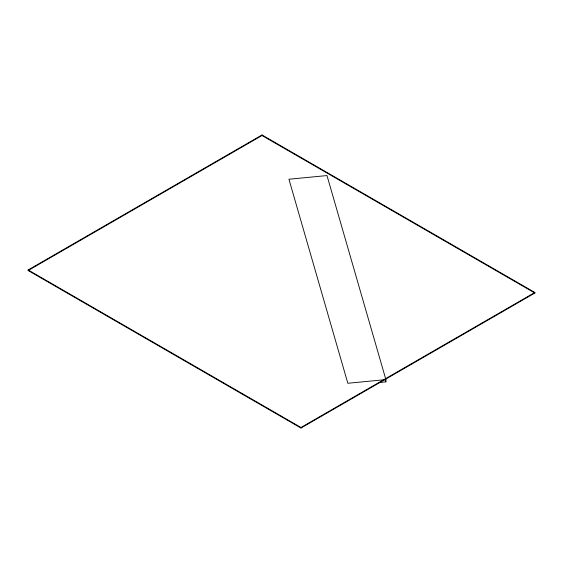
<?xml version="1.0" encoding="UTF-8"?>
<svg xmlns="http://www.w3.org/2000/svg" width="563" height="563" viewBox="0 0 563 563"><rect width="100%" height="100%" fill="white"/><g stroke="black" fill="none" stroke-linecap="round" stroke-linejoin="round"><path stroke-width="0.84" d="M28.15 269.966L262.013 134.951L534.85 292.471L534.85 293.034L300.987 428.049L28.15 270.529L28.15 269.966L300.987 427.486L534.85 292.471M28.15 270.529L262.013 135.514L534.85 293.034M385.894 379.61L347.835 383.269L288.932 179.231L326.99 175.565L385.894 379.61L385.894 381.862L379.835 382.439M385.409 380.173L385.894 381.862M300.987 427.486L300.987 428.049M262.013 134.951L262.013 135.514"/></g></svg>
